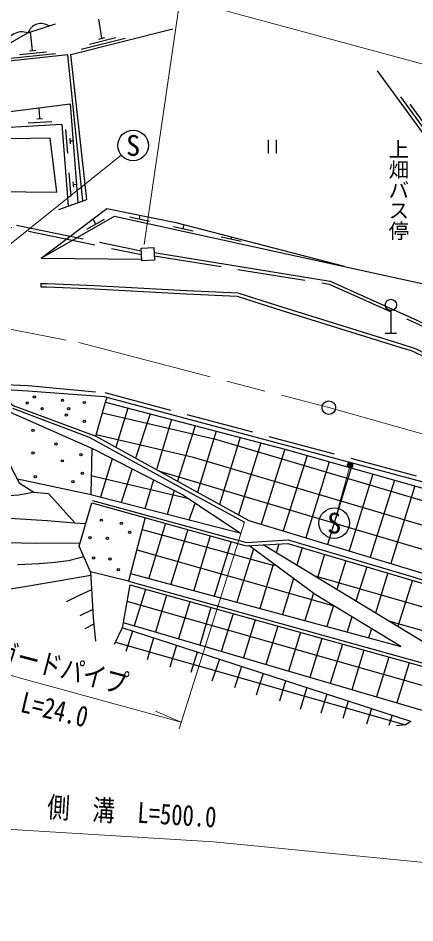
# Model space of a CAD drawing. Units: millimetres at full size, sheet at 1:1000; details may follow other scales. Extents: x 40000 to 680000, y 20000 to 380000.
# Drawn here: x 340549 to 375638, y 260010 to 339920 of the extents above; entities that cross this region are included whole.
import ezdxf
from ezdxf.enums import TextEntityAlignment as Align

# ---------------------------------------------------------------- set-up
doc = ezdxf.new("R2010")
doc.units = ezdxf.units.MM
doc.header["$LTSCALE"] = 1000
doc.linetypes.add('CHAIN', pattern=[18.5, 12, -1.5, 3.5, -1.5])
doc.linetypes.add('DASHED', pattern=[7.5, 6, -1.5])
for name, color, linetype, lineweight in [('M-BGD', 7, 'Continuous', 25), ('M-BMK', 2, 'CHAIN', 13), ('M-BMK-SRVR', 3, 'Continuous', 25), ('M-STR-HTXT', 7, 'Continuous', 13), ('M-STR-STRC', 7, 'Continuous', 25)]:
    doc.layers.add(name, color=color, linetype=linetype, lineweight=lineweight)
doc.layers.add('M-BMK-HTXT', color=7, linetype='Continuous')
doc.styles.add('@ＭＳ ゴシック', font='')
doc.styles.add('ＭＳ ゴシック', font='')
doc.styles.get('@ＭＳ ゴシック').set_extended_font_data('@MS Gothic')
doc.styles.get('ＭＳ ゴシック').set_extended_font_data('MS Gothic')

msp = doc.modelspace()

# ---------------------------------------------------------------- hatches: boundary and pattern name
at = {"layer": 'M-STR-HTXT'}
msp.add_hatch(color=256, dxfattribs=at).paths.add_polyline_path([(370130, 300559, -1), (369691, 300320, -0.41421), (369791, 300659, -0.41421)])

# ---------------------------------------------------------------- linework, layer by layer
at = {"layer": 'M-BGD'}
for p, q in [((347962, 338139), (347690, 339837)), ((341832, 337064), (341638, 338681)), ((346137, 337190), (350018, 338157)), ((346855, 337616), (349184, 338196)), ((347690, 338071), (348233, 338207)), ((339894, 336373), (343872, 336801)), ((340664, 336698), (343050, 336954)), ((341553, 337034), (342110, 337094)), ((374352, 332956), (377307, 328923)), ((342461, 331041), (342407, 332000)), ((375185, 332327), (376958, 329907)), ((342216, 331027), (342705, 331055)), ((341429, 330683), (343526, 330800)), ((344754, 330092), (344913, 327998)), ((345114, 329312), (345151, 328823)), ((345133, 329068), (345417, 329089)), ((362671, 329176), (362671, 328002)), ((363371, 329176), (363371, 328002)), ((345045, 326248), (345204, 324154)), ((345405, 325468), (345442, 324980)), ((345424, 325224), (345710, 325246)), ((346637, 321277), (348199, 322172)), ((347418, 321725), (347209, 322089)), ((350400, 322358), (352159, 321978)), ((351279, 322168), (351352, 322504)), ((354277, 321521), (356037, 321141)), ((355157, 321331), (355232, 321677)), ((358514, 320606), (360273, 320226)), ((359393, 320416), (359430, 320584)), ((342604, 318724), (351483, 318643)), ((342553, 316485), (342567, 316184)), ((373522, 314086), (373522, 312086)), ((373022, 312086), (374022, 312086)), ((350257, 305482), (349191, 302023)), ((352214, 304969), (350938, 301060)), ((354104, 304473), (352781, 300046)), ((356201, 303923), (354659, 299012)), ((358068, 303434), (356408, 298049)), ((360188, 302878), (358373, 296967)), ((362010, 302400), (360045, 296046)), ((347071, 301927), (346995, 297812)), ((364123, 301845), (362040, 295216)), ((366097, 301289), (363990, 294625)), ((348882, 301009), (347828, 297597)), ((368051, 300738), (365990, 294019)), ((350634, 300112), (349654, 297127)), ((370008, 300186), (367923, 293433)), ((355635, 297474), (347020, 299488)), ((352522, 299146), (351748, 296588)), ((371922, 299646), (369824, 292857)), ((373829, 299109), (371672, 292297)), ((354356, 298208), (353737, 296076)), ((375626, 298602), (373502, 291742)), ((356200, 297098), (355648, 295584)), ((351783, 295803), (350325, 290193)), ((353594, 295299), (352107, 290445)), ((351509, 294750), (363195, 291567)), ((355564, 294750), (354052, 289920)), ((357525, 294205), (356101, 289366)), ((359384, 293687), (357899, 288880)), ((363598, 293482), (363359, 292707)), ((351046, 292967), (368478, 288009)), ((361353, 293044), (359881, 288345)), ((365680, 293147), (365195, 291594)), ((367655, 292564), (367015, 290490)), ((363119, 291742), (361931, 287791)), ((369527, 292011), (368739, 289445)), ((371375, 291466), (370423, 288424)), ((373246, 290913), (372151, 287376)), ((364908, 290422), (363935, 287250)), ((395719, 282363), (366744, 290654)), ((375414, 290273), (374130, 286176)), ((351818, 289466), (350806, 286248)), ((353666, 288952), (352692, 285695)), ((366668, 289124), (365907, 286717)), ((347158, 287698), (346022, 287129)), ((350168, 288431), (382601, 279179)), ((355735, 288376), (354729, 285098)), ((357589, 287860), (356608, 284548)), ((368443, 288031), (367839, 286195)), ((359557, 287312), (358513, 283990)), ((370072, 287044), (369653, 285705)), ((347255, 286389), (346446, 285983)), ((375274, 277810), (349754, 286082)), ((361525, 286764), (360490, 283410)), ((363513, 286211), (362458, 282834)), ((390761, 281712), (373344, 286653)), ((350673, 285785), (350083, 283987)), ((365522, 285652), (364470, 282244)), ((371813, 285990), (371537, 285196)), ((349151, 284799), (374812, 277509)), ((352538, 285180), (351956, 283230)), ((354553, 284527), (353960, 282596)), ((367413, 285125), (366359, 281691)), ((369233, 284619), (368153, 281165)), ((356395, 283930), (355831, 282135)), ((371133, 284090), (370055, 280608)), ((358347, 283297), (357687, 281363)), ((373337, 283477), (372238, 279968)), ((375138, 282976), (374041, 279440)), ((360307, 282661), (359676, 280764)), ((362212, 282044), (361612, 280125)), ((364208, 281397), (363650, 279590)), ((366082, 280790), (365488, 278856)), ((367856, 280215), (367326, 278522)), ((369743, 279603), (369264, 278054)), ((371795, 278938), (371369, 277553)), ((373617, 278347), (373340, 277453))]:
    msp.add_line(p, q, dxfattribs=at)
at = {"layer": 'M-BGD', "linetype": 'DASHED'}
msp.add_line((333069, 323150), (351438, 319357), dxfattribs=at)
at = {"layer": 'M-BGD'}
for points in [[(320534, 323661), (329239, 332227), (330599, 333320), (336454, 335802), (341421, 338610), (343845, 339407)], [(344143, 323026), (346622, 323913), (345209, 336712), (354236, 338960)], [(346280, 323791), (344944, 336675), (338873, 336022), (328779, 331774)], [(372289, 335264), (377828, 327704), (383408, 320640), (388699, 316261), (392625, 312337), (394008, 311665), (395652, 311056), (396606, 310923), (398262, 310840)], [(333106, 323632), (333881, 323887), (334960, 331044), (345168, 332355), (345833, 323631)], [(333819, 322995), (335036, 323802), (336168, 330087), (344419, 330550), (344966, 323321)], [(342604, 318724), (348409, 323099), (354509, 321865), (369371, 317997)], [(342604, 318724), (349072, 322430), (376395, 316463), (381514, 323038)], [(352572, 319217), (368137, 316696), (375817, 313250), (382561, 309840), (390348, 305806), (396259, 304192), (396733, 304055)], [(342553, 316485), (343113, 316474), (347334, 316299), (355429, 315876), (359970, 315662), (363402, 314569), (374490, 311112), (375391, 310832), (375800, 310674), (376550, 310293), (382373, 307209), (388229, 304094), (390488, 303358)], [(342567, 316184), (343104, 316174), (347320, 316000), (355414, 315576), (359916, 315365), (363312, 314283), (374401, 310826), (375292, 310549), (375678, 310400), (376412, 310027), (382233, 306944), (388111, 303817), (390399, 303071)], [(300446, 306308), (313995, 305992), (318122, 305975), (319630, 306075), (325762, 306494), (336646, 307283), (341404, 307015), (348163, 306495), (381650, 297560), (407945, 289856)], [(336279, 307257), (338277, 305795), (347182, 301878), (355118, 297818), (360267, 294394), (346876, 297842), (340491, 299190)], [(336279, 307257), (340650, 298887), (341937, 298056), (343245, 297922), (345577, 295330)], [(338298, 307190), (340129, 305709), (347412, 303002), (360957, 295544), (405563, 282027)], [(347412, 303002), (348254, 305919), (348419, 306427)], [(340069, 305463), (346828, 302896), (356014, 297888), (360562, 295408)], [(348280, 306001), (364124, 301845), (407853, 289514)], [(348004, 305055), (357991, 302737), (407808, 287990)], [(407222, 285983), (356050, 301102), (347443, 303108)], [(353042, 299902), (372287, 294192), (406663, 284071)], [(341937, 298056), (341402, 297928), (340602, 297792), (339720, 297739)], [(347132, 297308), (360743, 293620), (364429, 293829), (405459, 281688)], [(350325, 290193), (346955, 291029), (345965, 293294), (347080, 297112)], [(347080, 297112), (360712, 293317), (364394, 293527), (405379, 281426)], [(339826, 295750), (343133, 295536), (345577, 295330), (346546, 295283)], [(346037, 293542), (342065, 293521), (339649, 293582)], [(350503, 290879), (374401, 284422), (366806, 289022), (360963, 293332)], [(408974, 289119), (430978, 282606), (445491, 278520), (445750, 277616), (432143, 279563), (430272, 279987), (416448, 281658), (406180, 280756), (404489, 280680), (403389, 281011), (401695, 281326), (399043, 281582), (396767, 282500), (386437, 281145), (386673, 282019), (376681, 284630), (362211, 293403)], [(340493, 291670), (342414, 291747), (343814, 291882), (344995, 292027), (345933, 292245), (346371, 292364)], [(346955, 291029), (347201, 286992), (347391, 284882)], [(346976, 290681), (341504, 289762), (338021, 289196)], [(350325, 290193), (376267, 282973), (379378, 283153), (386558, 280744), (396921, 281792), (398722, 281055), (399671, 278846), (408703, 278957), (415890, 280086), (418051, 278875), (421990, 278153), (422375, 278073)], [(347052, 289439), (345962, 288916), (344797, 288375)], [(350423, 289854), (349828, 286534), (377369, 278465), (383489, 279300), (384079, 279665), (376235, 282670)], [(350423, 289854), (376235, 282670), (379337, 282850), (386524, 280439), (396877, 281486), (398495, 280824), (399475, 278544), (408729, 278657), (415834, 279773), (417948, 278589), (421962, 277853), (422288, 277853)], [(349828, 286534), (349754, 286082), (349051, 284586)], [(375274, 277810), (374812, 277509), (373998, 277416)]]:
    msp.add_lwpolyline(points, dxfattribs=at)
for points in [[(336381, 329204), (335748, 324642), (343988, 324547), (343385, 329330)], [(351423, 319590), (352544, 319660), (352615, 318540), (351494, 318469)]]:
    msp.add_lwpolyline(points, close=True, dxfattribs=at)
at = {"layer": 'M-BGD', "linetype": 'DASHED'}
for points in [[(333049, 322874), (334127, 322648), (351459, 319029)], [(352591, 318927), (368056, 316425), (375696, 312997), (382434, 309591), (390245, 305544), (396183, 303923), (396668, 303782)], [(300446, 306637), (314001, 306442), (318108, 306425), (319600, 306524), (325731, 306943), (336638, 307675), (341434, 307464), (348222, 306850), (381741, 297895), (408022, 290147)]]:
    msp.add_lwpolyline(points, dxfattribs=at)
at = {"layer": 'M-BGD'}
for centre, radius in [((373522, 314586), 500), ((341998, 306452), 100), ((344476, 306157), 100), ((346417, 305972), 100), ((341351, 305916), 100), ((342682, 305417), 100), ((345030, 305417), 100), ((344808, 304863), 100), ((346399, 304309), 100), ((341869, 303514), 100), ((343902, 302294), 100), ((341869, 301500), 100), ((346103, 301370), 100), ((344457, 300816), 100), ((346241, 299723), 100), ((342072, 299430), 100), ((345397, 298971), 100), ((347902, 295578), 100), ((349690, 295303), 100), ((346905, 294028), 100), ((348452, 293971), 100), ((350424, 294512), 100), ((347225, 292229), 100), ((348681, 292149), 100), ((349415, 291200), 100)]:
    msp.add_circle(centre, radius, dxfattribs=at)
for centre, radius, start, end in [((342593, 338189), 1246, 56.17214, 160.25892), ((340902, 337135), 1564, 70.59928, 168.34752)]:
    msp.add_arc(centre, radius, start, end, dxfattribs=at)
at = {"layer": 'M-BMK'}
msp.add_lwpolyline([(333033, 313790), (345927, 311257), (368025, 305518), (447821, 283194)], dxfattribs=at)
at = {"layer": 'M-BMK-SRVR'}
msp.add_circle((368025, 305518), 600, dxfattribs=at)
at = {"layer": 'M-STR-HTXT'}
for p, q in [((351697, 319916), (355112, 343277)), ((336435, 317235), (349668, 327828)), ((369911, 300439), (368861, 296616)), ((360562, 295408), (354784, 277155)), ((354969, 277739), (352714, 278710))]:
    msp.add_line(p, q, dxfattribs=at)
for points in [[(354881, 341694), (376365, 335844), (408385, 327208), (437319, 319349), (455379, 314499), (465246, 312379), (470590, 311247), (487098, 307817), (490256, 307211)], [(332910, 283946), (340548, 281685), (354969, 277739)], [(89175, 231441), (98284, 233243), (117367, 237051), (125811, 238729), (144238, 242435), (163135, 246147), (183484, 250285), (211589, 255785), (234435, 260575), (255469, 264545), (276907, 266749), (288562, 267640), (298052, 267958), (304078, 268280), (311148, 268408), (316370, 268535), (323058, 268535), (329618, 268344), (338535, 268344), (357834, 267167), (383389, 264660), (403427, 261641), (422157, 258018), (444411, 253187)]]:
    msp.add_lwpolyline(points, dxfattribs=at)
msp.add_circle((369911, 300439), 250, dxfattribs=at)
at = {"layer": 'M-STR-STRC'}
for centre in [(350721, 328672), (368504, 295315)]:
    msp.add_circle(centre, 1350, dxfattribs=at)

# ---------------------------------------------------------------- texts
at = {"layer": 'M-BMK-HTXT', "style": '@ＭＳ ゴシック'}
msp.add_text('上畑バス停', height=1320, rotation=270, dxfattribs=at).set_placement((374192, 329244), align=Align.MIDDLE_LEFT)
at = {"layer": 'M-STR-HTXT', "style": 'ＭＳ ゴシック', "width": 0.8}
for s, rotation, p in [('ガードパイプ', 345.441, (344017, 281146)), ('L=24.0', 346.542, (343440, 277433)), ('側\u3000溝\u3000L=500.0', 356.511, (350519, 268342))]:
    msp.add_text(s, height=1833, rotation=rotation, dxfattribs=at).set_placement(p, align=Align.BOTTOM_CENTER)
at = {"layer": 'M-STR-STRC', "style": 'ＭＳ ゴシック'}
for p in [(350721, 328672), (368504, 295315)]:
    msp.add_text('S', height=1833, dxfattribs=at).set_placement(p, align=Align.MIDDLE_CENTER)

doc.saveas('drawing.dxf')
